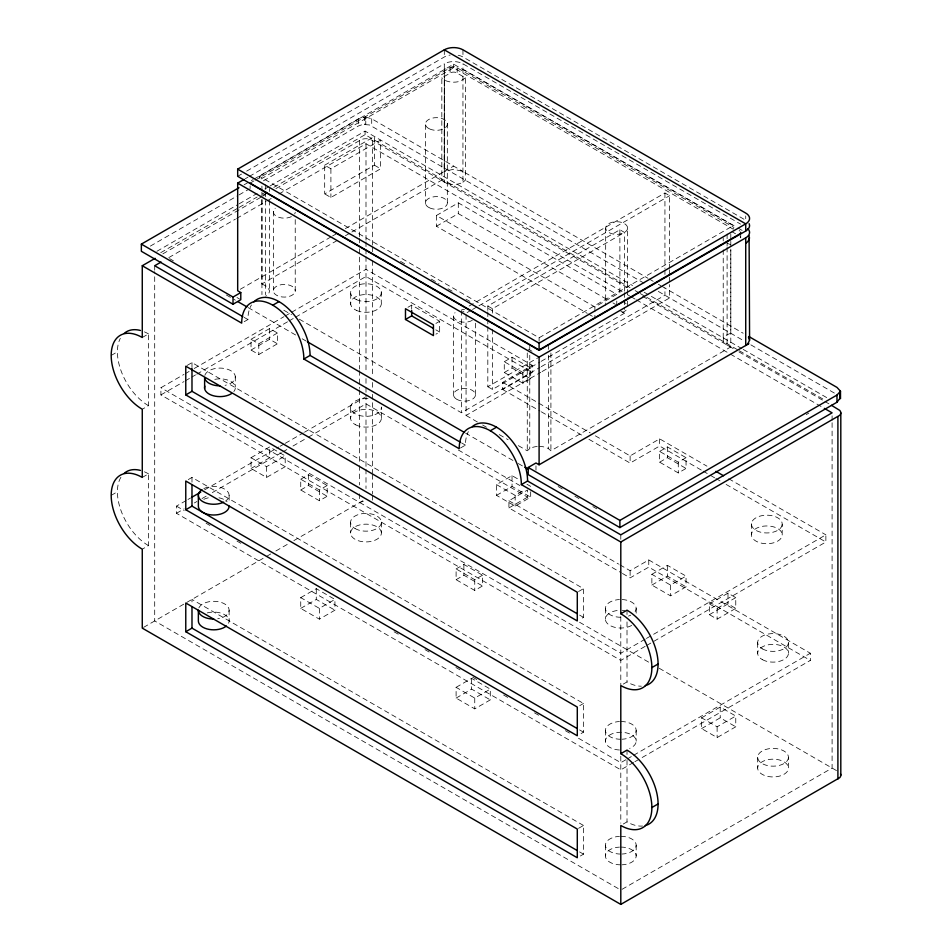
<?xml version="1.0" encoding="UTF-8"?>
<svg xmlns="http://www.w3.org/2000/svg" width="952" height="952" viewBox="0 0 952 952"><rect width="100%" height="100%" fill="white"/><g stroke="black" fill="none" stroke-linecap="round" stroke-linejoin="round"><path stroke-width="0.71" stroke-dasharray="4.76 3.57" d="M345.386 228.575L444.132 171.574L444.31 63.82A13.185 7.616 0 0 1 462.958 63.82L740.585 224.113M462.934 182.213L465.48 180.095L465.48 77.838L455.794 72.435A4.32 2.499 0 0 0 451.474 72.435L441.823 77.826L441.823 180.083L444.513 182.344A13.185 7.616 0 0 0 460.459 183.355L462.934 182.213L462.958 63.82M465.48 77.838L460.459 81.099A13.185 7.616 0 0 1 444.513 80.075L441.823 77.826M518.34 445.631L527.265 450.784L529.764 448.63A13.185 7.616 0 0 1 537.939 446.44M444.132 171.574L453.64 166.088M237.679 176.31L241.534 174.085M246.663 171.122L444.31 57.001A13.185 7.616 0 0 1 450.225 55.037M245.378 178.678L247.948 177.191M249.234 176.453L444.31 63.82M244.129 184.783L253.113 179.595M254.398 178.857L358.464 118.774L364.378 117.156L364.378 124.331L365.782 124.331L365.782 117.156L365.08 116.751L365.08 123.927M259.432 176.31L453.64 64.177L733.29 225.636L733.29 229.23L453.64 67.77L259.432 179.892L259.432 176.31L539.094 337.77L733.29 225.636M250.114 183.129L253.958 180.904M255.243 180.166L451.474 67.045A4.32 2.499 0 0 1 455.794 67.045L733.956 227.457M150.345 246.104L237.702 195.672M238.988 194.934L249.269 188.996M263.395 180.844L358.464 125.95L362.819 124.45L369.435 124.95L646.92 284.85M156.89 251.292L237.857 204.549M239.142 203.811L257.135 193.423M264.846 188.972L268.702 186.747M269.987 186.009L365.08 131.102L632.58 285.54M160.745 252.661L237.857 208.143M239.142 207.405L257.135 197.016M262.276 194.041L266.132 191.816M273.831 187.365L365.08 134.684L630.01 287.647M162.828 253.875L261.74 196.755M263.026 196.017L265.596 194.541M275.878 188.603L361.641 139.385A8.711 5.034 0 0 1 370.352 139.385L629.677 288.801M324.68 165.184L374.398 136.481L374.398 165.184L324.68 193.887L324.68 165.184L330.903 168.778L380.622 140.075L380.622 168.778L330.903 197.48L324.68 193.887M168.79 257.599L235.37 219.162M236.655 218.424L266.108 201.419M267.393 200.67L271.237 198.456M278.912 194.018L365.996 143.74L622.215 291.681M111.194 355.441L117.405 351.847M142.264 337.496L148.488 333.914L148.488 405.671L142.264 409.253M240.249 289.289L331.284 236.727M332.569 235.989L337.698 233.026M261.919 199.48L261.919 283.946L337.734 240.178M345.445 235.727L350.586 232.752M351.871 232.014L441.823 180.083M244.188 321.705L247.913 319.551A43.947 25.371 60 0 1 251.435 305.009M436.421 215.485L458.305 202.859L616.777 294.358L594.893 306.984L436.421 215.485L436.421 226.255L587.229 313.315M187.02 365.485L191.983 362.617L583.505 588.657L583.505 617.36L579.78 619.514M436.421 226.255L458.305 213.629L607.828 299.951M645.147 646.36L620.799 660.414L160.912 394.901L160.912 387.726L183.986 374.41M185.271 373.672L189.115 371.447M194.244 368.483L283.958 316.683M285.243 315.945L290.372 312.982M291.657 312.244L365.996 269.321L532.239 365.306L532.239 372.482L502.715 389.523L502.715 382.347L532.239 365.306M251.03 339.293L269.666 328.523L277.437 333.01L277.437 343.779L258.789 354.537L251.03 350.05L251.03 339.293L258.789 343.779L277.437 333.01M160.912 394.901L183.986 381.585M185.271 380.848L190.388 377.885M191.673 377.147L195.517 374.921M196.802 374.184L287.813 321.645M289.087 320.907L294.216 317.944M295.501 317.206L365.996 276.496L532.239 372.482M251.03 350.05L269.666 339.293L277.437 343.779M407.956 307.27L411.692 305.116L439.657 321.264L439.657 332.022L435.921 334.176M111.194 495.373L117.405 491.779M142.264 477.428L148.488 473.846L148.488 545.603L142.264 549.185M435.921 323.418L439.657 321.264M469.134 306.032L664.936 192.994L669.601 195.684L669.601 268.297M471.216 310.209L466.063 313.184L462.577 311.173M472.513 309.471L477.666 306.496M478.951 305.747L669.601 195.684M487.817 310.411L487.817 306.008L619.883 229.765L624.536 232.455L624.536 291.169M188.258 479.582L191.983 477.428L583.505 703.468L583.505 732.171L579.78 734.325M487.817 306.008L492.481 308.71L624.536 232.455M251.03 457.698L269.666 446.928L285.207 455.901L285.207 466.67L266.56 477.428L251.054 468.479L251.03 457.698L266.56 466.67L285.207 455.901M633.604 762.457L620.799 769.847L176.453 513.307L176.453 506.131L186.699 500.216M187.972 499.479L190.543 498.003M204.62 489.863L278.912 446.976M280.185 446.238L284.029 444.025M285.314 443.287L303.236 432.934M304.521 432.196L364.711 397.436M251.054 468.479L269.702 457.71L269.666 446.928M176.453 513.307L184.129 508.868M194.375 502.953L196.945 501.478M202.062 498.527L207.191 495.564M212.308 492.6L281.471 452.676M282.744 451.938L287.873 448.975M292.99 446.024L307.079 437.884M308.365 437.147L365.996 403.874L527.575 497.158L527.575 489.982L508.927 500.752L508.927 507.928L621.192 572.735M300.737 479.225L308.507 474.739L327.155 485.496L327.155 496.266L319.384 500.752L300.737 489.982L300.737 479.225L319.384 489.982L327.155 485.496M504.274 361.712L512.033 357.226L530.68 367.996L530.68 378.765L522.91 383.24L504.274 372.482L504.274 361.712L522.91 372.482L530.68 367.996M300.737 489.982L308.507 485.496L327.155 496.266M504.274 372.482L512.033 367.996L530.68 378.765M487.817 326.56L487.817 386.738L537.82 357.869M487.817 386.738L492.481 389.439L539.915 362.046M541.2 361.308L624.536 313.184L624.536 307.317M299.261 319.146L461.411 412.752L539.986 367.389M541.271 366.651L664.936 295.251L664.936 287.837M466.063 314.672L466.063 415.453L540.784 372.315M542.069 371.566L669.601 297.94L669.601 284.6M143.55 627.38L266.881 556.182M267.393 555.885L270.737 553.957M275.878 550.994L289.158 543.318M293.859 540.605L365.996 498.955M460.459 448.011L465.433 445.131A43.947 25.371 60 0 1 468.348 431.649M539.094 446.405A13.185 7.616 0 0 1 548.412 448.63L550.91 450.784L730.791 346.933L730.791 249.115M300.737 597.63L316.278 588.657L334.925 599.427L334.925 610.184L319.384 619.157L300.737 608.387L300.737 597.63L319.384 608.387L334.925 599.427M530.68 491.779L530.68 497.17L515.151 506.131L496.504 495.373L496.504 484.604L512.033 475.631L518.257 479.225M300.737 608.387L316.278 599.427L334.925 610.184M496.504 495.373L512.033 486.401L530.68 497.17M496.504 484.604L515.151 495.373L524.707 489.852M508.927 507.928L527.575 497.158M595.369 435.837L630.117 455.901L659.641 438.86L706.955 466.171M588.931 439.3L630.117 463.077L659.641 446.036L701.838 470.395M456.103 568.927L463.874 564.441L482.521 575.198L482.521 585.968L474.75 590.454L456.103 579.685L456.103 568.927L474.75 579.685L482.521 575.198M659.641 451.415L667.4 446.928L686.047 457.698L686.047 468.455L678.276 472.942L659.641 462.184L659.641 451.415L678.276 462.184L686.047 457.698M456.103 579.685L463.874 575.198L482.521 585.968M659.641 462.184L667.4 457.698L686.047 468.455M806.225 414.608L808.795 413.12M578.53 591.525L583.505 588.657M619.907 564.822L630.117 570.712L648.764 559.954L810.342 653.239L810.342 660.414L641.291 758.018M622.465 573.473L630.117 577.888L648.764 567.13L810.342 660.414M456.103 687.332L471.645 678.359L490.292 689.117L490.292 699.887L474.75 708.859L456.103 698.09L456.103 687.332L474.75 698.09L490.292 689.117M651.87 574.306L667.4 565.333L686.047 576.103L686.047 586.86L670.505 595.833L651.87 585.063L651.87 574.306L670.505 585.063L686.047 576.103M456.103 698.09L471.645 689.117L490.292 699.887M651.87 585.063L667.4 576.103L686.047 586.86M645.147 639.173L620.799 653.239L160.912 387.726M646.432 638.435L825.872 534.834L825.872 542.009L646.432 645.611M709.347 603.901L727.994 593.144L735.765 597.63L735.765 608.387L717.118 619.157L709.347 614.671L709.347 603.901L717.118 608.387L735.765 597.63M709.347 614.671L727.994 603.901L735.765 608.387M579.78 705.622L583.505 703.468M623.274 684.095L627.011 681.941A43.947 25.371 60 0 0 641.362 686.178M625.916 759.72L620.799 762.671L575.71 736.646M627.201 758.982L632.318 756.019M633.604 755.281L810.342 653.239M701.588 717.82L720.224 707.062L735.765 716.035L735.765 726.793L717.118 737.562L701.588 728.589L701.588 717.82L717.118 726.793L735.765 716.035M634.877 761.719L640.006 758.756M701.588 728.589L720.224 717.82L735.765 726.793M578.53 828.335L583.505 825.467L583.505 854.17L579.78 856.324M623.274 824.027L627.011 821.873A43.947 25.371 60 0 0 642.541 826.038M622.072 889.311L832.096 768.062L832.096 421.76M262.919 195.1L265.632 193.899M453.64 66.985L444.322 69.21L444.31 171.467L453.64 169.242L462.767 171.36L648.038 278.317M365.782 117.156L371.697 118.774L462.767 171.36M730.791 244.676L727.209 243.295M730.791 346.933L725.079 343.993A13.185 7.616 0 0 1 726.959 334.795L730.803 333.271L730.803 248.805M261.919 283.946L267.75 286.969L269.511 290.776A13.185 7.616 0 0 1 265.632 296.155M458.15 55.24A13.185 7.616 0 0 1 462.958 57.001L745.725 220.257L745.725 215.949M462.946 69.21L736.717 227.266M738.002 228.016L743.143 230.979M731.981 231.705L735.539 233.764M649.323 279.067L653.179 281.292M658.32 284.255L660.89 285.743M662.176 286.481L743.155 333.236M658.32 291.431L743.155 340.411M750.866 344.862L836.986 394.58M644.159 292.228L741.906 348.658M743.191 349.396L828.073 398.4M635.151 290.622L639.018 292.847M640.303 293.585L645.444 296.56M646.729 297.298L738.038 350.015M739.323 350.764L824.206 399.769M642.529 296.227L733.79 348.908M738.931 351.883L823.754 400.851M825.039 401.601L828.906 403.827M627.368 294.644L629.938 296.131M631.236 296.881L635.091 299.106M636.376 299.856L729.089 353.37M730.374 354.12L823.075 407.635M374.398 165.184L380.622 168.778M612.933 302.903L615.492 304.378M619.883 310.495L624.536 313.184M588.503 314.053L592.334 316.266M400.542 261.36L405.671 264.323M431.327 279.138L439.027 283.577M448.011 288.765L453.14 291.728M465.968 299.13L469.812 301.356M528.443 349.205L531.99 351.252M728.685 478.725L825.872 534.834M703.111 471.133L709.502 474.822M710.787 475.56L714.619 477.785M715.904 478.523L721.021 481.474M726.126 484.425L825.872 542.009M435.837 329.82L439.657 332.022M502.715 382.347L537.463 402.41M538.749 403.148L590.228 432.874M502.715 389.523L540.034 411.074M541.319 411.811L583.79 436.325M283.815 310.233L291.538 314.684M466.063 415.453L477.547 422.069M482.64 425.02L486.472 427.222M499.217 434.588L508.142 439.741M169.599 258.635L173.419 260.836M236.977 297.536L239.511 298.999M226.338 294.977L235.346 300.178M248.198 307.603L295.786 335.08M302.212 338.793L306.08 341.018M465.552 433.089L513.14 460.566M518.281 463.529L523.422 466.504M558.146 486.543L563.287 489.518M574.865 496.206L580.006 499.169M592.87 506.595L596.726 508.82M244.093 317.349L247.913 319.551M461.577 442.906L465.433 445.131M526.956 484.247L530.68 486.401M458.328 450.01L519.875 485.544M508.927 500.752L618.633 564.084M579.637 615.123L583.505 617.36M579.554 622.251L650.24 663.068M659.236 668.268L837.903 771.406M579.637 729.946L583.505 732.171M176.453 506.131L184.176 510.593M206.072 523.231L209.94 525.468M236.988 541.081L240.844 543.318M394.116 631.807L399.269 634.77M425.02 649.645L430.173 652.62M455.937 667.495L461.089 670.47M472.68 677.158L477.833 680.133M503.596 695.008L508.737 697.983M534.5 712.858L539.653 715.833M565.417 730.696L570.569 733.671M583.505 825.467L191.983 599.427L191.983 605.163M579.637 851.933L583.505 854.17M618.217 888.561L154.7 620.954L154.7 271.677M739.097 230.432L740.144 231.217M832.096 415.822L832.096 420.272M788.423 642.291L788.423 653.048M788.434 757.292A15.375 8.877 0 0 1 765.36 764.98A15.375 8.877 0 0 1 765.36 749.605A15.375 8.877 0 0 1 788.434 757.292L788.434 768.062A15.375 8.877 0 0 1 765.36 775.749A15.375 8.877 0 0 1 765.36 760.362A15.375 8.877 0 0 1 788.434 768.062M782.199 524.457A15.375 8.877 0 0 1 758.577 531.561A15.375 8.877 0 0 1 759.732 516.198A15.375 8.877 0 0 1 782.199 524.457L782.199 535.226A15.375 8.877 0 0 1 758.577 542.331A15.375 8.877 0 0 1 759.732 526.956A15.375 8.877 0 0 1 782.199 535.226M757.673 642.671L757.673 653.429M757.673 757.292L757.673 768.062M751.473 523.683L751.473 534.453M740.716 235.156L740.716 237.845A4.32 2.499 0 0 0 740.144 236.596M730.803 233.978L730.803 239.916M730.803 241.391L730.803 247.318M727.994 593.144L727.994 603.901M727.102 233.954L727.102 239.88M727.102 241.356L727.102 246.175M727.102 247.294L727.102 345.469M723.222 237.94L723.222 240.904M723.222 249.805L723.222 340.197M720.224 707.062L720.224 717.82M717.118 608.387L717.118 619.157M717.118 726.793L717.118 737.562M678.276 462.184L678.276 472.942M670.505 585.063L670.505 595.833M669.601 269.785L669.601 275.711M669.601 277.199L669.601 283.125M667.4 446.928L667.4 457.698M667.4 565.333L667.4 576.103M664.936 192.994L664.936 268.571M664.936 270.059L664.936 274.497M659.641 438.86L659.641 446.036M648.764 559.954L648.764 567.13M636.174 608.387L636.174 613.766M636.174 730.386L636.174 741.144M636.174 845.197L636.174 855.967M630.117 455.901L630.117 463.077M630.117 570.712L630.117 577.888M627.618 228.052A10.972 6.331 0 0 1 611.16 233.526A10.972 6.331 0 0 1 611.16 222.566A10.972 6.331 0 0 1 627.618 228.052L627.618 299.678M627.618 301.141L627.618 306.984M627.011 610.184L627.011 614.576M627.011 621.894L627.011 681.941M627.011 750.116L627.011 754.508M627.011 760.362L627.011 821.873M624.536 292.645L624.536 298.511M624.536 299.975L624.536 305.854M620.799 534.834L620.799 539.296M620.799 616.575L620.799 684.94M620.799 756.281L620.799 823.171M619.883 229.765L619.883 294.358M616.777 301.082L616.777 305.116M605.674 228.052L605.674 305.521M605.413 608.387L605.413 619.157M605.413 730.386L605.413 741.144M605.413 845.197L605.413 855.967M594.893 306.984L594.893 317.742M550.91 352.966L550.91 450.784M548.412 346.373L548.412 349.336M548.412 355.274L548.412 448.63M539.094 337.77L539.094 341.351M535.976 465.861L535.976 470.169M529.764 346.373L529.764 349.336M529.764 355.274L529.764 448.63M527.265 352.966L527.265 450.784M522.91 372.482L522.91 383.24M515.151 495.373L515.151 506.131M512.033 357.226L512.033 367.996M512.033 475.631L512.033 486.401M492.481 308.71L492.481 313.113M492.481 329.249L492.481 389.439M487.817 311.887L487.817 317.754M487.817 319.217L487.817 325.096M475.476 323.192L475.476 394.818M474.75 579.685L474.75 590.454M474.75 698.09L474.75 708.859M471.645 678.359L471.645 689.117M463.874 564.441L463.874 575.198M462.958 49.825L462.958 57.001M461.411 310.495L461.411 412.752M458.305 202.859L458.305 213.629M457.15 67.651L457.15 73.03M453.64 64.177L453.64 67.77M453.545 315.885L453.545 394.818M450.129 67.651L450.129 73.03M447.321 123.26L447.321 202.193M444.31 49.825L444.31 57.001M444.334 79.956L444.334 182.213M425.532 124.736L425.532 203.668M411.692 305.116L411.692 309.15M381.359 417.773L381.359 407.004A15.375 8.877 0 0 1 365.449 416.333A15.375 8.877 0 0 1 350.729 406.373A15.375 8.877 0 0 1 369.209 398.781M381.371 522.279L381.371 533.049A15.375 8.877 0 0 1 358.309 540.736A15.375 8.877 0 0 1 358.309 525.349A15.375 8.877 0 0 1 381.371 533.049M381.264 291.598L381.264 302.367M372.613 140.396L372.613 245.842M372.613 247.33L372.613 251.78M372.613 260.693L372.613 376.54M372.613 382.478L372.613 388.428M372.613 394.366L372.613 473.084M372.613 474.56L372.613 493.874M372.613 495.361L372.613 501.299M371.697 118.774L371.697 125.95M365.996 143.74L365.996 240.356M365.996 241.844L365.996 247.782M365.996 249.269L365.996 255.219M365.996 256.695L365.996 372.625M365.996 378.575L365.996 386M365.996 387.488L365.996 393.438M365.996 394.925L365.996 467.753M365.996 469.229L365.996 488.555M365.08 131.102L365.08 134.684M359.368 140.396L359.368 236.929M359.368 238.416L359.368 242.867M359.368 248.817L359.368 369.114M359.368 370.602L359.368 388.428M359.368 389.903L359.368 464.171M359.368 465.647L359.368 484.961M359.368 493.874L359.368 502.787L361.641 501.775A8.711 5.034 0 0 1 365.996 501.109M358.464 118.774L358.464 125.95M350.717 293.692L350.717 304.462M350.633 407.92L350.633 418.69M350.61 522.279L350.61 533.049M330.903 168.778L330.903 197.48M319.384 489.982L319.384 500.752M319.384 608.387L319.384 619.157M316.278 588.657L316.278 599.427M308.507 474.739L308.507 485.496M295.227 219.638L295.227 291.264A10.972 6.331 0 0 1 278.079 295.977A10.972 6.331 0 0 1 279.579 285.053A10.972 6.331 0 0 1 295.227 291.264M273.355 211.332L273.355 290.265M269.666 328.523L269.666 339.293M269.511 188.52L269.511 191.483M269.511 200.372L269.511 290.776M266.56 466.67L266.56 477.428M265.656 184.617L265.656 190.543M265.656 192.018L265.632 294.668M261.943 199.789L261.943 294.632M261.919 186.14L261.919 190.578M261.919 192.066L261.919 197.992M258.789 343.779L258.789 354.537M250.114 185.819L250.114 188.508M235.287 376.278L235.287 387.036M229.123 495.349L229.123 503.418M229.123 610.184L229.123 620.954M191.983 362.617L191.983 368.353M191.983 477.428L191.983 483.176M154.7 265.739L154.7 270.19M472.263 320.36A10.972 6.331 0 0 1 457.841 320.907A10.972 6.331 0 0 1 455.02 312.708M461.672 309.769A10.972 6.331 0 0 1 464.517 309.543M295.227 212.332A10.972 6.331 0 0 1 294.632 213.95M291.407 216.651A10.972 6.331 0 0 1 276.949 216.532A10.972 6.331 0 0 1 275.259 208.238M626.142 310.15A10.972 6.331 0 0 1 619.49 313.101M624.405 302.51A10.972 6.331 0 0 1 626.142 303.819M214.831 379.36A15.375 8.877 0 0 1 231.384 381.788A15.375 8.877 0 0 1 233.835 391.558M631.664 625.428A15.375 8.877 0 0 1 606.852 622.906A15.375 8.877 0 0 1 619.454 610.303M622.132 610.303A15.375 8.877 0 0 1 624.774 610.577M204.835 375.338A15.375 8.877 0 0 1 229.944 370.221A15.375 8.877 0 0 1 225.077 385.334M622.132 599.546A15.375 8.877 0 0 1 634.115 612.826M630.688 615.194A15.375 8.877 0 0 1 628.487 616.075M620.799 617.265A15.375 8.877 0 0 1 605.424 608.78A15.375 8.877 0 0 1 619.454 599.546M203.823 499.348A15.375 8.877 0 0 1 209.714 497.563M218.96 497.777A15.375 8.877 0 0 1 227.04 501.68M619.454 749.997A15.375 8.877 0 0 1 606.495 737.871A15.375 8.877 0 0 1 630.331 734.182A15.375 8.877 0 0 1 629.617 748.415M203.823 488.578A15.375 8.877 0 0 1 224.589 489.078A15.375 8.877 0 0 1 225.541 501.061M620.799 721.497A15.375 8.877 0 0 1 636.162 729.994A15.375 8.877 0 0 1 622.132 739.228M620.799 739.264A15.375 8.877 0 0 1 605.424 730.767A15.375 8.877 0 0 1 619.454 721.533M620.799 847.078A15.375 8.877 0 0 1 636.162 855.574A15.375 8.877 0 0 1 622.132 864.809M620.799 864.844A15.375 8.877 0 0 1 605.424 856.348A15.375 8.877 0 0 1 619.454 847.113M620.799 836.32A15.375 8.877 0 0 1 636.162 844.817A15.375 8.877 0 0 1 622.132 854.039M620.799 854.075A15.375 8.877 0 0 1 605.424 845.59A15.375 8.877 0 0 1 619.454 836.356M198.885 607.888A15.375 8.877 0 0 1 224.612 603.913A15.375 8.877 0 0 1 217.722 618.764M207.238 612.898A15.375 8.877 0 0 1 223.625 614.147A15.375 8.877 0 0 1 228.599 623.251M148.488 405.671A43.947 25.371 60 0 1 120.321 338.365M144.43 331.879A43.947 25.371 60 0 1 148.488 333.914M148.488 545.603A43.947 25.371 60 0 1 120.928 477.238M144.43 471.811A43.947 25.371 60 0 1 148.488 473.846M429.626 128.96A10.972 6.331 0 0 0 447.273 124.914A10.972 6.331 0 0 0 432.375 118.108A10.972 6.331 0 0 0 429.626 128.96M456.758 399.293A10.972 6.331 0 0 0 475.107 396.46A10.972 6.331 0 0 0 461.672 388.702A10.972 6.331 0 0 0 456.758 399.293M429.626 207.893A10.972 6.331 0 0 0 447.273 203.847A10.972 6.331 0 0 0 432.375 197.052A10.972 6.331 0 0 0 429.626 207.893M356.476 310.388A15.375 8.877 0 0 0 381.216 304.688A15.375 8.877 0 0 0 360.296 295.168A15.375 8.877 0 0 0 356.476 310.388M356.476 299.618A15.375 8.877 0 0 0 381.216 293.918A15.375 8.877 0 0 0 360.296 284.398A15.375 8.877 0 0 0 356.476 299.618M355.691 424.818A15.375 8.877 0 0 0 381.038 420.082A15.375 8.877 0 0 0 361.248 409.776A15.375 8.877 0 0 0 355.691 424.818M762.409 659.653A15.375 8.877 0 0 0 787.994 655.357A15.375 8.877 0 0 0 768.752 644.718A15.375 8.877 0 0 0 762.409 659.653M762.409 648.883A15.375 8.877 0 0 0 787.994 644.587A15.375 8.877 0 0 0 768.752 633.949A15.375 8.877 0 0 0 762.409 648.883M355.12 528.562A15.375 8.877 0 0 0 380.848 524.576A15.375 8.877 0 0 0 362.01 513.699A15.375 8.877 0 0 0 355.12 528.562"/><path stroke-width="1.43" d="M839.89 398.4L836.986 402.232L619.883 527.575L528.217 474.643L528.217 467.468L535.976 462.993L539.094 464.778L745.725 345.481L745.725 237.845A13.185 7.616 0 0 0 747.82 228.659M745.725 345.481L747.903 343.815L749.581 340.102L749.093 235.775M749.569 237.845L747.903 241.558L745.713 243.224M839.795 391.629L839.795 398.805L840.497 398.4L840.497 391.224L836.986 395.056L619.883 520.399L528.217 467.468M496.504 427.198L490.292 430.78A43.947 25.371 60 0 1 521.363 484.604L620.799 542.009L839.64 415.358A8.711 5.034 0 0 0 839.64 410.324L831.477 405.314M155.116 258.325L142.264 265.739L142.264 337.496A43.947 25.371 60 0 0 111.194 355.441A43.947 25.371 60 0 0 142.264 409.253L142.264 477.428A43.947 25.371 60 0 0 111.194 495.373A43.947 25.371 60 0 0 142.264 549.185L142.264 628.13L620.799 904.4L839.64 777.748A8.711 5.034 0 0 0 840.509 773.928M237.679 169.135L444.31 49.825A13.185 7.616 0 0 1 462.958 49.825L745.725 213.081A13.185 7.616 0 0 1 745.725 223.851L745.725 231.027L539.094 350.324L237.679 176.31L237.679 169.135L539.094 343.148L745.725 223.851L444.31 49.825M238.988 187.758L141.36 244.117L141.36 251.292L233.014 304.224L240.785 299.737L240.785 292.561L237.679 290.765L237.679 183.129L244.093 179.416M161.102 262.038L154.7 265.739L242.808 316.611M141.36 244.117L233.014 297.048L240.785 292.561M142.264 265.739L241.701 323.144A43.947 25.371 60 0 1 272.772 305.199L278.995 301.617M185.771 394.901L577.293 620.942L577.293 592.239L185.771 366.199L185.771 394.901L191.983 391.32L577.067 613.635M272.772 305.199A43.947 25.371 60 0 1 303.855 359.023L310.066 355.441L460.292 442.168M405.481 319.467L433.446 335.616L433.446 324.846L405.481 308.71L405.481 319.467L411.692 315.885L433.303 328.357M191.816 497.265L200.789 492.089M185.771 509.725L577.293 735.765L577.293 707.062L185.771 481.022L185.771 509.725L191.983 506.131L577.067 728.458M539.094 349.967L740.144 233.704A4.32 2.499 0 0 0 740.716 232.455M237.679 183.129L539.094 357.143L745.725 237.845M185.771 631.712L577.293 857.752L577.293 829.049L185.771 603.009L185.771 631.712L191.983 628.13L577.067 850.445M745.844 345.409L748.831 343.684L748.236 343.339M521.363 484.604L527.575 481.01L620.799 534.834L832.096 412.847L824.361 408.384M620.799 904.4L620.799 825.467A43.947 25.371 60 0 0 651.87 807.522A43.947 25.371 60 0 0 620.799 753.698L620.799 685.535A43.947 25.371 60 0 0 651.87 667.59A43.947 25.371 60 0 0 620.799 613.766L627.011 610.184A43.947 25.371 60 0 1 656.559 652.037A43.947 25.371 60 0 1 645.266 685.63M651.87 667.59L658.082 664.008M620.799 753.698L627.011 750.116A43.947 25.371 60 0 1 656.559 791.969A43.947 25.371 60 0 1 645.266 825.574M651.87 807.522L658.082 803.94M748.831 336.508L836.986 387.404L840.497 391.224M839.795 397.995L840.497 398.4M250.114 183.129L537.809 349.229M715.904 471.347L723.579 475.774M237.917 301.665L246.913 306.865M307.365 341.756L464.267 432.351M524.707 467.242L528.562 469.467M303.855 359.023L459.209 448.725A43.947 25.371 60 0 1 490.292 430.78M748.439 337.163L749.581 340.102M840.806 412.847L840.806 775.237M837.903 416.667L837.903 779.057M836.986 395.056L836.986 402.232M620.799 542.009L620.799 613.766M619.883 520.399L619.883 527.575M539.094 343.148L539.094 350.324M539.094 357.143L539.094 464.778M411.692 310.495L411.692 315.885M233.014 297.048L233.014 304.224M204.62 388.416L204.62 377.658A15.375 8.877 0 0 0 219.817 385.846M198.361 495.397L198.361 506.155A15.375 8.877 0 0 0 213.772 515.008A15.375 8.877 0 0 0 229.123 506.107M191.983 368.353L191.983 391.32M191.983 484.604L191.983 506.131M191.983 606.602L191.983 628.13M749.141 223.672A13.185 7.616 0 0 1 745.725 231.027M231.645 393.497A15.375 8.877 0 0 1 213.319 395.746A15.375 8.877 0 0 1 204.835 386.107M223.66 502.156A15.375 8.877 0 0 1 202.895 501.668A15.375 8.877 0 0 1 201.931 489.673M213.736 619.062A15.375 8.877 0 0 1 198.361 610.184L198.361 620.954A15.375 8.877 0 0 0 209.119 629.415A15.375 8.877 0 0 0 226.338 626.047M253.851 301.891A43.947 25.371 60 0 1 288.587 308.912A43.947 25.371 60 0 1 310.066 355.441M472.359 426.555A43.947 25.371 60 0 1 506.88 435.243A43.947 25.371 60 0 1 527.575 481.01M124.343 333.26A43.947 25.371 60 0 1 140.444 330.487M124.343 473.192A43.947 25.371 60 0 1 140.444 470.419"/></g></svg>
